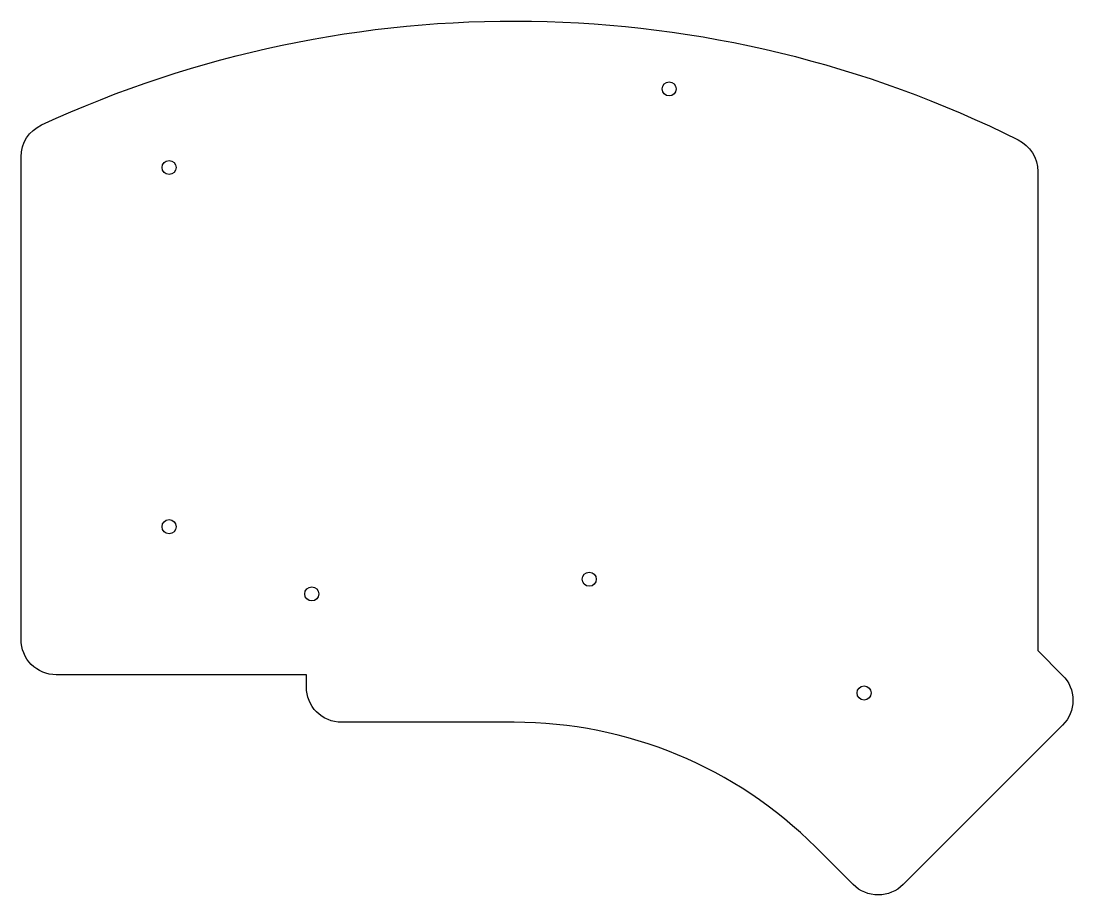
# Model space of a CAD drawing. Header units: millimetres. Extents: x -197 to -30, y -58 to 81.
import ezdxf

# ---------------------------------------------------------------- set-up
doc = ezdxf.new("R2010")
doc.units = ezdxf.units.MM
doc.layers.get('0').update_dxf_attribs({"linetype": 'CONTINUOUS'})

msp = doc.modelspace()

# ---------------------------------------------------------------- linework, layer by layer
msp.add_lwpolyline([(-35.54, 57.06), (-35.54, -19.16), (-31.58, -23.12, -0.414214), (-31.58, -31.04), (-56.96, -56.42, -0.414214), (-64.88, -56.42), (-70.84, -50.47, 0.198912), (-118.81, -30.59), (-146.29, -30.59, -0.414214), (-151.89, -24.99), (-151.89, -23.02), (-191.68, -23.02, -0.414214), (-197.28, -17.42), (-197.28, 59.38, -0.29251), (-194.02, 64.46, -0.227759), (-38.64, 62.07, -0.284188)], format="xyb", close=True)
for centre in [(-94.17, 70.18), (-94.17, 70.18), (-173.73, 57.68), (-173.73, 57.68), (-173.73, 0.53), (-173.73, 0.53), (-106.88, -7.83), (-106.88, -7.83), (-151.03, -10.17), (-151.03, -10.17), (-63.17, -25.93), (-63.17, -25.93)]:
    msp.add_circle(centre, 1.12)

doc.saveas('drawing.dxf')
